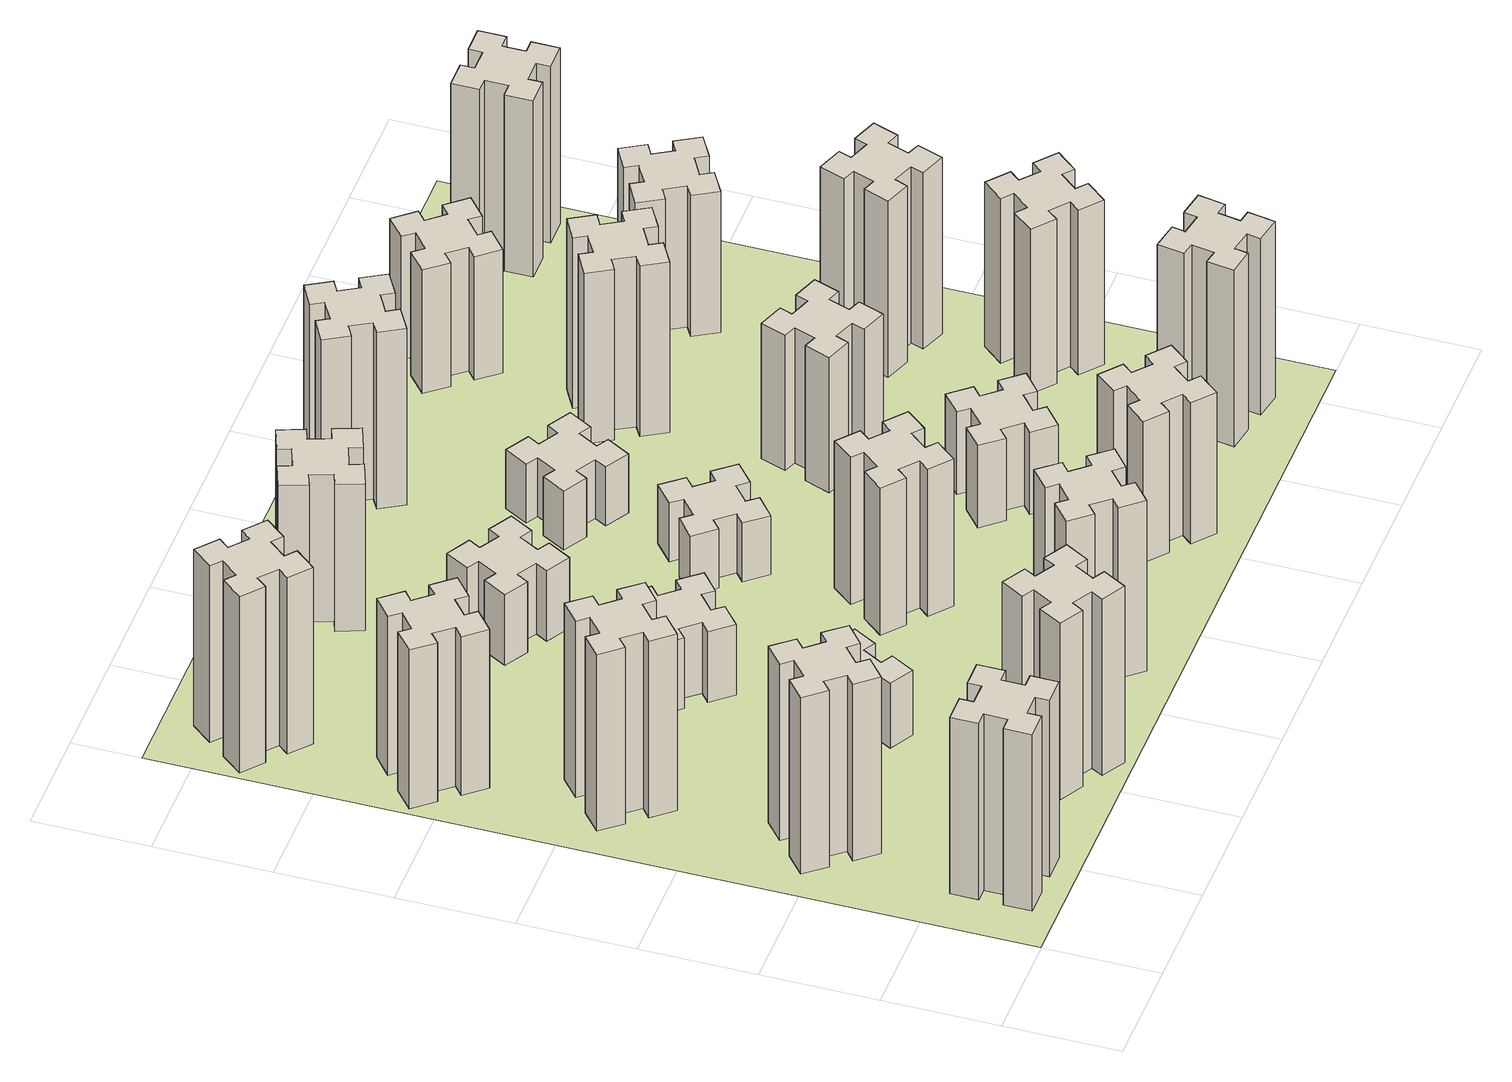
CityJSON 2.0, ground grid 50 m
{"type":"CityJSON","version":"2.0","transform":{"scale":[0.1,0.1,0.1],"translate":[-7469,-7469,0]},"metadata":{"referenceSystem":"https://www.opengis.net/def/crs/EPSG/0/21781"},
"CityObjects":{
"building1":{"type":"Building","attributes":{"class":"1000","function":"1000","usage":"1000","yearOfConstruction":2016,"roofType":"1000","measuredHeight":90,"storeysAboveGround":30,"storeysBelowGround":0},"geometry":[{"type":"Solid","lod":"1","boundaries":[[[[0,1,2,3,4,5,6,7,8,9,10,11,12,13,14,15,16,17,18,19]],[[17,16,20,21]],[[16,15,22,20]],[[15,14,23,22]],[[14,13,24,23]],[[13,12,25,24]],[[12,11,26,25]],[[11,10,27,26]],[[10,9,28,27]],[[9,8,29,28]],[[8,7,30,29]],[[7,6,31,30]],[[6,5,32,31]],[[5,4,33,32]],[[4,3,34,33]],[[3,2,35,34]],[[2,1,36,35]],[[1,0,37,36]],[[0,19,38,37]],[[19,18,39,38]],[[18,17,21,39]],[[24,25,26,27,28,29,30,31,32,33,34,35,36,37,38,39,21,20,22,23]]]]}]},
"building2":{"type":"Building","attributes":{"class":"1000","function":"1000","usage":"1000","yearOfConstruction":2016,"roofType":"1000","measuredHeight":90,"storeysAboveGround":30,"storeysBelowGround":0},"geometry":[{"type":"Solid","lod":"1","boundaries":[[[[40,41,42,43,44,45,46,47,48,49,50,51,52,53,54,55,56,57,58,59]],[[57,56,60,61]],[[56,55,62,60]],[[55,54,63,62]],[[54,53,64,63]],[[53,52,65,64]],[[52,51,66,65]],[[51,50,67,66]],[[50,49,68,67]],[[49,48,69,68]],[[48,47,70,69]],[[47,46,71,70]],[[46,45,72,71]],[[45,44,73,72]],[[44,43,74,73]],[[43,42,75,74]],[[42,41,76,75]],[[41,40,77,76]],[[40,59,78,77]],[[59,58,79,78]],[[58,57,61,79]],[[64,65,66,67,68,69,70,71,72,73,74,75,76,77,78,79,61,60,62,63]]]]}]},
"building3":{"type":"Building","attributes":{"class":"1000","function":"1000","usage":"1000","yearOfConstruction":2016,"roofType":"1000","measuredHeight":90,"storeysAboveGround":30,"storeysBelowGround":0},"geometry":[{"type":"Solid","lod":"1","boundaries":[[[[80,81,82,83,84,85,86,87,88,89,90,91,92,93,94,95,96,97,98,99]],[[97,96,100,101]],[[96,95,102,100]],[[95,94,103,102]],[[94,93,104,103]],[[93,92,105,104]],[[92,91,106,105]],[[91,90,107,106]],[[90,89,108,107]],[[89,88,109,108]],[[88,87,110,109]],[[87,86,111,110]],[[86,85,112,111]],[[85,84,113,112]],[[84,83,114,113]],[[83,82,115,114]],[[82,81,116,115]],[[81,80,117,116]],[[80,99,118,117]],[[99,98,119,118]],[[98,97,101,119]],[[104,105,106,107,108,109,110,111,112,113,114,115,116,117,118,119,101,100,102,103]]]]}]},
"building4":{"type":"Building","attributes":{"class":"1000","function":"1000","usage":"1000","yearOfConstruction":2016,"roofType":"1000","measuredHeight":81,"storeysAboveGround":30,"storeysBelowGround":0},"geometry":[{"type":"Solid","lod":"1","boundaries":[[[[120,121,122,123,124,125,126,127,128,129,130,131,132,133,134,135,136,137,138,139]],[[137,136,140,141]],[[136,135,142,140]],[[135,134,143,142]],[[134,133,144,143]],[[133,132,145,144]],[[132,131,146,145]],[[131,130,147,146]],[[130,129,148,147]],[[129,128,149,148]],[[128,127,150,149]],[[127,126,151,150]],[[126,125,152,151]],[[125,124,153,152]],[[124,123,154,153]],[[123,122,155,154]],[[122,121,156,155]],[[121,120,157,156]],[[120,139,158,157]],[[139,138,159,158]],[[138,137,141,159]],[[144,145,146,147,148,149,150,151,152,153,154,155,156,157,158,159,141,140,142,143]]]]}]},
"building5":{"type":"Building","attributes":{"class":"1000","function":"1000","usage":"1000","yearOfConstruction":2016,"roofType":"1000","measuredHeight":90,"storeysAboveGround":30,"storeysBelowGround":0},"geometry":[{"type":"Solid","lod":"1","boundaries":[[[[160,161,162,163,164,165,166,167,168,169,170,171,172,173,174,175,176,177,178,179]],[[177,176,180,181]],[[176,175,182,180]],[[175,174,183,182]],[[174,173,184,183]],[[173,172,185,184]],[[172,171,186,185]],[[171,170,187,186]],[[170,169,188,187]],[[169,168,189,188]],[[168,167,190,189]],[[167,166,191,190]],[[166,165,192,191]],[[165,164,193,192]],[[164,163,194,193]],[[163,162,195,194]],[[162,161,196,195]],[[161,160,197,196]],[[160,179,198,197]],[[179,178,199,198]],[[178,177,181,199]],[[184,185,186,187,188,189,190,191,192,193,194,195,196,197,198,199,181,180,182,183]]]]}]},
"building6":{"type":"Building","attributes":{"class":"1000","function":"1000","usage":"1000","yearOfConstruction":2016,"roofType":"1000","measuredHeight":90,"storeysAboveGround":30,"storeysBelowGround":0},"geometry":[{"type":"Solid","lod":"1","boundaries":[[[[200,201,202,203,204,205,206,207,208,209,210,211,212,213,214,215,216,217,218,219]],[[217,216,220,221]],[[216,215,222,220]],[[215,214,223,222]],[[214,213,224,223]],[[213,212,225,224]],[[212,211,226,225]],[[211,210,227,226]],[[210,209,228,227]],[[209,208,229,228]],[[208,207,230,229]],[[207,206,231,230]],[[206,205,232,231]],[[205,204,233,232]],[[204,203,234,233]],[[203,202,235,234]],[[202,201,236,235]],[[201,200,237,236]],[[200,219,238,237]],[[219,218,239,238]],[[218,217,221,239]],[[224,225,226,227,228,229,230,231,232,233,234,235,236,237,238,239,221,220,222,223]]]]}]},
"building7":{"type":"Building","attributes":{"class":"1000","function":"1000","usage":"1000","yearOfConstruction":2016,"roofType":"1000","measuredHeight":33,"storeysAboveGround":30,"storeysBelowGround":0},"geometry":[{"type":"Solid","lod":"1","boundaries":[[[[240,241,242,243,244,245,246,247,248,249,250,251,252,253,254,255,256,257,258,259]],[[257,256,260,261]],[[256,255,262,260]],[[255,254,263,262]],[[254,253,264,263]],[[253,252,265,264]],[[252,251,266,265]],[[251,250,267,266]],[[250,249,268,267]],[[249,248,269,268]],[[248,247,270,269]],[[247,246,271,270]],[[246,245,272,271]],[[245,244,273,272]],[[244,243,274,273]],[[243,242,275,274]],[[242,241,276,275]],[[241,240,277,276]],[[240,259,278,277]],[[259,258,279,278]],[[258,257,261,279]],[[264,265,266,267,268,269,270,271,272,273,274,275,276,277,278,279,261,260,262,263]]]]}]},
"building8":{"type":"Building","attributes":{"class":"1000","function":"1000","usage":"1000","yearOfConstruction":2016,"roofType":"1000","measuredHeight":36,"storeysAboveGround":30,"storeysBelowGround":0},"geometry":[{"type":"Solid","lod":"1","boundaries":[[[[280,281,282,283,284,285,286,287,288,289,290,291,292,293,294,295,296,297,298,299]],[[297,296,300,301]],[[296,295,302,300]],[[295,294,303,302]],[[294,293,304,303]],[[293,292,305,304]],[[292,291,306,305]],[[291,290,307,306]],[[290,289,308,307]],[[289,288,309,308]],[[288,287,310,309]],[[287,286,311,310]],[[286,285,312,311]],[[285,284,313,312]],[[284,283,314,313]],[[283,282,315,314]],[[282,281,316,315]],[[281,280,317,316]],[[280,299,318,317]],[[299,298,319,318]],[[298,297,301,319]],[[304,305,306,307,308,309,310,311,312,313,314,315,316,317,318,319,301,300,302,303]]]]}]},
"building9":{"type":"Building","attributes":{"class":"1000","function":"1000","usage":"1000","yearOfConstruction":2016,"roofType":"1000","measuredHeight":87,"storeysAboveGround":30,"storeysBelowGround":0},"geometry":[{"type":"Solid","lod":"1","boundaries":[[[[320,321,322,323,324,325,326,327,328,329,330,331,332,333,334,335,336,337,338,339]],[[337,336,340,341]],[[336,335,342,340]],[[335,334,343,342]],[[334,333,344,343]],[[333,332,345,344]],[[332,331,346,345]],[[331,330,347,346]],[[330,329,348,347]],[[329,328,349,348]],[[328,327,350,349]],[[327,326,351,350]],[[326,325,352,351]],[[325,324,353,352]],[[324,323,354,353]],[[323,322,355,354]],[[322,321,356,355]],[[321,320,357,356]],[[320,339,358,357]],[[339,338,359,358]],[[338,337,341,359]],[[344,345,346,347,348,349,350,351,352,353,354,355,356,357,358,359,341,340,342,343]]]]}]},
"building10":{"type":"Building","attributes":{"class":"1000","function":"1000","usage":"1000","yearOfConstruction":2016,"roofType":"1000","measuredHeight":36,"storeysAboveGround":30,"storeysBelowGround":0},"geometry":[{"type":"Solid","lod":"1","boundaries":[[[[360,361,362,363,364,365,366,367,368,369,370,371,372,373,374,375,376,377,378,379]],[[377,376,380,381]],[[376,375,382,380]],[[375,374,383,382]],[[374,373,384,383]],[[373,372,385,384]],[[372,371,386,385]],[[371,370,387,386]],[[370,369,388,387]],[[369,368,389,388]],[[368,367,390,389]],[[367,366,391,390]],[[366,365,392,391]],[[365,364,393,392]],[[364,363,394,393]],[[363,362,395,394]],[[362,361,396,395]],[[361,360,397,396]],[[360,379,398,397]],[[379,378,399,398]],[[378,377,381,399]],[[384,385,386,387,388,389,390,391,392,393,394,395,396,397,398,399,381,380,382,383]]]]}]},
"building11":{"type":"Building","attributes":{"class":"1000","function":"1000","usage":"1000","yearOfConstruction":2016,"roofType":"1000","measuredHeight":75,"storeysAboveGround":30,"storeysBelowGround":0},"geometry":[{"type":"Solid","lod":"1","boundaries":[[[[400,401,402,403,404,405,406,407,408,409,410,411,412,413,414,415,416,417,418,419]],[[417,416,420,421]],[[416,415,422,420]],[[415,414,423,422]],[[414,413,424,423]],[[413,412,425,424]],[[412,411,426,425]],[[411,410,427,426]],[[410,409,428,427]],[[409,408,429,428]],[[408,407,430,429]],[[407,406,431,430]],[[406,405,432,431]],[[405,404,433,432]],[[404,403,434,433]],[[403,402,435,434]],[[402,401,436,435]],[[401,400,437,436]],[[400,419,438,437]],[[419,418,439,438]],[[418,417,421,439]],[[424,425,426,427,428,429,430,431,432,433,434,435,436,437,438,439,421,420,422,423]]]]}]},
"building12":{"type":"Building","attributes":{"class":"1000","function":"1000","usage":"1000","yearOfConstruction":2016,"roofType":"1000","measuredHeight":75,"storeysAboveGround":30,"storeysBelowGround":0},"geometry":[{"type":"Solid","lod":"1","boundaries":[[[[440,441,442,443,444,445,446,447,448,449,450,451,452,453,454,455,456,457,458,459]],[[457,456,460,461]],[[456,455,462,460]],[[455,454,463,462]],[[454,453,464,463]],[[453,452,465,464]],[[452,451,466,465]],[[451,450,467,466]],[[450,449,468,467]],[[449,448,469,468]],[[448,447,470,469]],[[447,446,471,470]],[[446,445,472,471]],[[445,444,473,472]],[[444,443,474,473]],[[443,442,475,474]],[[442,441,476,475]],[[441,440,477,476]],[[440,459,478,477]],[[459,458,479,478]],[[458,457,461,479]],[[464,465,466,467,468,469,470,471,472,473,474,475,476,477,478,479,461,460,462,463]]]]}]},
"building13":{"type":"Building","attributes":{"class":"1000","function":"1000","usage":"1000","yearOfConstruction":2016,"roofType":"1000","measuredHeight":30,"storeysAboveGround":30,"storeysBelowGround":0},"geometry":[{"type":"Solid","lod":"1","boundaries":[[[[480,481,482,483,484,485,486,487,488,489,490,491,492,493,494,495,496,497,498,499]],[[497,496,500,501]],[[496,495,502,500]],[[495,494,503,502]],[[494,493,504,503]],[[493,492,505,504]],[[492,491,506,505]],[[491,490,507,506]],[[490,489,508,507]],[[489,488,509,508]],[[488,487,510,509]],[[487,486,511,510]],[[486,485,512,511]],[[485,484,513,512]],[[484,483,514,513]],[[483,482,515,514]],[[482,481,516,515]],[[481,480,517,516]],[[480,499,518,517]],[[499,498,519,518]],[[498,497,501,519]],[[504,505,506,507,508,509,510,511,512,513,514,515,516,517,518,519,501,500,502,503]]]]}]},
"building14":{"type":"Building","attributes":{"class":"1000","function":"1000","usage":"1000","yearOfConstruction":2016,"roofType":"1000","measuredHeight":72,"storeysAboveGround":30,"storeysBelowGround":0},"geometry":[{"type":"Solid","lod":"1","boundaries":[[[[520,521,522,523,524,525,526,527,528,529,530,531,532,533,534,535,536,537,538,539]],[[537,536,540,541]],[[536,535,542,540]],[[535,534,543,542]],[[534,533,544,543]],[[533,532,545,544]],[[532,531,546,545]],[[531,530,547,546]],[[530,529,548,547]],[[529,528,549,548]],[[528,527,550,549]],[[527,526,551,550]],[[526,525,552,551]],[[525,524,553,552]],[[524,523,554,553]],[[523,522,555,554]],[[522,521,556,555]],[[521,520,557,556]],[[520,539,558,557]],[[539,538,559,558]],[[538,537,541,559]],[[544,545,546,547,548,549,550,551,552,553,554,555,556,557,558,559,541,540,542,543]]]]}]},
"building15":{"type":"Building","attributes":{"class":"1000","function":"1000","usage":"1000","yearOfConstruction":2016,"roofType":"1000","measuredHeight":30,"storeysAboveGround":30,"storeysBelowGround":0},"geometry":[{"type":"Solid","lod":"1","boundaries":[[[[560,561,562,563,564,565,566,567,568,569,570,571,572,573,574,575,576,577,578,579]],[[577,576,580,581]],[[576,575,582,580]],[[575,574,583,582]],[[574,573,584,583]],[[573,572,585,584]],[[572,571,586,585]],[[571,570,587,586]],[[570,569,588,587]],[[569,568,589,588]],[[568,567,590,589]],[[567,566,591,590]],[[566,565,592,591]],[[565,564,593,592]],[[564,563,594,593]],[[563,562,595,594]],[[562,561,596,595]],[[561,560,597,596]],[[560,579,598,597]],[[579,578,599,598]],[[578,577,581,599]],[[584,585,586,587,588,589,590,591,592,593,594,595,596,597,598,599,581,580,582,583]]]]}]},
"building16":{"type":"Building","attributes":{"class":"1000","function":"1000","usage":"1000","yearOfConstruction":2016,"roofType":"1000","measuredHeight":90,"storeysAboveGround":30,"storeysBelowGround":0},"geometry":[{"type":"Solid","lod":"1","boundaries":[[[[600,601,602,603,604,605,606,607,608,609,610,611,612,613,614,615,616,617,618,619]],[[617,616,620,621]],[[616,615,622,620]],[[615,614,623,622]],[[614,613,624,623]],[[613,612,625,624]],[[612,611,626,625]],[[611,610,627,626]],[[610,609,628,627]],[[609,608,629,628]],[[608,607,630,629]],[[607,606,631,630]],[[606,605,632,631]],[[605,604,633,632]],[[604,603,634,633]],[[603,602,635,634]],[[602,601,636,635]],[[601,600,637,636]],[[600,619,638,637]],[[619,618,639,638]],[[618,617,621,639]],[[624,625,626,627,628,629,630,631,632,633,634,635,636,637,638,639,621,620,622,623]]]]}]},
"building17":{"type":"Building","attributes":{"class":"1000","function":"1000","usage":"1000","yearOfConstruction":2016,"roofType":"1000","measuredHeight":42,"storeysAboveGround":30,"storeysBelowGround":0},"geometry":[{"type":"Solid","lod":"1","boundaries":[[[[640,641,642,643,644,645,646,647,648,649,650,651,652,653,654,655,656,657,658,659]],[[657,656,660,661]],[[656,655,662,660]],[[655,654,663,662]],[[654,653,664,663]],[[653,652,665,664]],[[652,651,666,665]],[[651,650,667,666]],[[650,649,668,667]],[[649,648,669,668]],[[648,647,670,669]],[[647,646,671,670]],[[646,645,672,671]],[[645,644,673,672]],[[644,643,674,673]],[[643,642,675,674]],[[642,641,676,675]],[[641,640,677,676]],[[640,659,678,677]],[[659,658,679,678]],[[658,657,661,679]],[[664,665,666,667,668,669,670,671,672,673,674,675,676,677,678,679,661,660,662,663]]]]}]},
"building18":{"type":"Building","attributes":{"class":"1000","function":"1000","usage":"1000","yearOfConstruction":2016,"roofType":"1000","measuredHeight":69,"storeysAboveGround":30,"storeysBelowGround":0},"geometry":[{"type":"Solid","lod":"1","boundaries":[[[[680,681,682,683,684,685,686,687,688,689,690,691,692,693,694,695,696,697,698,699]],[[697,696,700,701]],[[696,695,702,700]],[[695,694,703,702]],[[694,693,704,703]],[[693,692,705,704]],[[692,691,706,705]],[[691,690,707,706]],[[690,689,708,707]],[[689,688,709,708]],[[688,687,710,709]],[[687,686,711,710]],[[686,685,712,711]],[[685,684,713,712]],[[684,683,714,713]],[[683,682,715,714]],[[682,681,716,715]],[[681,680,717,716]],[[680,699,718,717]],[[699,698,719,718]],[[698,697,701,719]],[[704,705,706,707,708,709,710,711,712,713,714,715,716,717,718,719,701,700,702,703]]]]}]},
"building19":{"type":"Building","attributes":{"class":"1000","function":"1000","usage":"1000","yearOfConstruction":2016,"roofType":"1000","measuredHeight":87,"storeysAboveGround":30,"storeysBelowGround":0},"geometry":[{"type":"Solid","lod":"1","boundaries":[[[[720,721,722,723,724,725,726,727,728,729,730,731,732,733,734,735,736,737,738,739]],[[737,736,740,741]],[[736,735,742,740]],[[735,734,743,742]],[[734,733,744,743]],[[733,732,745,744]],[[732,731,746,745]],[[731,730,747,746]],[[730,729,748,747]],[[729,728,749,748]],[[728,727,750,749]],[[727,726,751,750]],[[726,725,752,751]],[[725,724,753,752]],[[724,723,754,753]],[[723,722,755,754]],[[722,721,756,755]],[[721,720,757,756]],[[720,739,758,757]],[[739,738,759,758]],[[738,737,741,759]],[[744,745,746,747,748,749,750,751,752,753,754,755,756,757,758,759,741,740,742,743]]]]}]},
"building20":{"type":"Building","attributes":{"class":"1000","function":"1000","usage":"1000","yearOfConstruction":2016,"roofType":"1000","measuredHeight":90,"storeysAboveGround":30,"storeysBelowGround":0},"geometry":[{"type":"Solid","lod":"1","boundaries":[[[[760,761,762,763,764,765,766,767,768,769,770,771,772,773,774,775,776,777,778,779]],[[777,776,780,781]],[[776,775,782,780]],[[775,774,783,782]],[[774,773,784,783]],[[773,772,785,784]],[[772,771,786,785]],[[771,770,787,786]],[[770,769,788,787]],[[769,768,789,788]],[[768,767,790,789]],[[767,766,791,790]],[[766,765,792,791]],[[765,764,793,792]],[[764,763,794,793]],[[763,762,795,794]],[[762,761,796,795]],[[761,760,797,796]],[[760,779,798,797]],[[779,778,799,798]],[[778,777,781,799]],[[784,785,786,787,788,789,790,791,792,793,794,795,796,797,798,799,781,780,782,783]]]]}]},
"building21":{"type":"Building","attributes":{"class":"1000","function":"1000","usage":"1000","yearOfConstruction":2016,"roofType":"1000","measuredHeight":63,"storeysAboveGround":30,"storeysBelowGround":0},"geometry":[{"type":"Solid","lod":"1","boundaries":[[[[800,801,802,803,804,805,806,807,808,809,810,811,812,813,814,815,816,817,818,819]],[[817,816,820,821]],[[816,815,822,820]],[[815,814,823,822]],[[814,813,824,823]],[[813,812,825,824]],[[812,811,826,825]],[[811,810,827,826]],[[810,809,828,827]],[[809,808,829,828]],[[808,807,830,829]],[[807,806,831,830]],[[806,805,832,831]],[[805,804,833,832]],[[804,803,834,833]],[[803,802,835,834]],[[802,801,836,835]],[[801,800,837,836]],[[800,819,838,837]],[[819,818,839,838]],[[818,817,821,839]],[[824,825,826,827,828,829,830,831,832,833,834,835,836,837,838,839,821,820,822,823]]]]}]},
"building22":{"type":"Building","attributes":{"class":"1000","function":"1000","usage":"1000","yearOfConstruction":2016,"roofType":"1000","measuredHeight":84,"storeysAboveGround":30,"storeysBelowGround":0},"geometry":[{"type":"Solid","lod":"1","boundaries":[[[[840,841,842,843,844,845,846,847,848,849,850,851,852,853,854,855,856,857,858,859]],[[857,856,860,861]],[[856,855,862,860]],[[855,854,863,862]],[[854,853,864,863]],[[853,852,865,864]],[[852,851,866,865]],[[851,850,867,866]],[[850,849,868,867]],[[849,848,869,868]],[[848,847,870,869]],[[847,846,871,870]],[[846,845,872,871]],[[845,844,873,872]],[[844,843,874,873]],[[843,842,875,874]],[[842,841,876,875]],[[841,840,877,876]],[[840,859,878,877]],[[859,858,879,878]],[[858,857,861,879]],[[864,865,866,867,868,869,870,871,872,873,874,875,876,877,878,879,861,860,862,863]]]]}]},
"building23":{"type":"Building","attributes":{"class":"1000","function":"1000","usage":"1000","yearOfConstruction":2016,"roofType":"1000","measuredHeight":90,"storeysAboveGround":30,"storeysBelowGround":0},"geometry":[{"type":"Solid","lod":"1","boundaries":[[[[880,881,882,883,884,885,886,887,888,889,890,891,892,893,894,895,896,897,898,899]],[[897,896,900,901]],[[896,895,902,900]],[[895,894,903,902]],[[894,893,904,903]],[[893,892,905,904]],[[892,891,906,905]],[[891,890,907,906]],[[890,889,908,907]],[[889,888,909,908]],[[888,887,910,909]],[[887,886,911,910]],[[886,885,912,911]],[[885,884,913,912]],[[884,883,914,913]],[[883,882,915,914]],[[882,881,916,915]],[[881,880,917,916]],[[880,899,918,917]],[[899,898,919,918]],[[898,897,901,919]],[[904,905,906,907,908,909,910,911,912,913,914,915,916,917,918,919,901,900,902,903]]]]}]},
"building24":{"type":"Building","attributes":{"class":"1000","function":"1000","usage":"1000","yearOfConstruction":2016,"roofType":"1000","measuredHeight":72,"storeysAboveGround":30,"storeysBelowGround":0},"geometry":[{"type":"Solid","lod":"1","boundaries":[[[[920,921,922,923,924,925,926,927,928,929,930,931,932,933,934,935,936,937,938,939]],[[937,936,940,941]],[[936,935,942,940]],[[935,934,943,942]],[[934,933,944,943]],[[933,932,945,944]],[[932,931,946,945]],[[931,930,947,946]],[[930,929,948,947]],[[929,928,949,948]],[[928,927,950,949]],[[927,926,951,950]],[[926,925,952,951]],[[925,924,953,952]],[[924,923,954,953]],[[923,922,955,954]],[[922,921,956,955]],[[921,920,957,956]],[[920,939,958,957]],[[939,938,959,958]],[[938,937,941,959]],[[944,945,946,947,948,949,950,951,952,953,954,955,956,957,958,959,941,940,942,943]]]]}]},
"building25":{"type":"Building","attributes":{"class":"1000","function":"1000","usage":"1000","yearOfConstruction":2016,"roofType":"1000","measuredHeight":90,"storeysAboveGround":30,"storeysBelowGround":0},"geometry":[{"type":"Solid","lod":"1","boundaries":[[[[960,961,962,963,964,965,966,967,968,969,970,971,972,973,974,975,976,977,978,979]],[[977,976,980,981]],[[976,975,982,980]],[[975,974,983,982]],[[974,973,984,983]],[[973,972,985,984]],[[972,971,986,985]],[[971,970,987,986]],[[970,969,988,987]],[[969,968,989,988]],[[968,967,990,989]],[[967,966,991,990]],[[966,965,992,991]],[[965,964,993,992]],[[964,963,994,993]],[[963,962,995,994]],[[962,961,996,995]],[[961,960,997,996]],[[960,979,998,997]],[[979,978,999,998]],[[978,977,981,999]],[[984,985,986,987,988,989,990,991,992,993,994,995,996,997,998,999,981,980,982,983]]]]}]},
"landuse1":{"type":"LandUse","attributes":{"name":"plot1","function":"1010"},"geometry":[{"type":"MultiSurface","lod":"1","boundaries":[[[1000,1001,1002,1003]]]}]}
},
"vertices":[
[265,325,0],[265,225,0],[205,225,0],[205,105,0],[325,105,0],[325,165,0],[425,165,0],[425,105,0],[545,105,0],[545,225,0],[485,225,0],[485,325,0],[545,325,0],[545,445,0],[425,445,0],[425,385,0],[325,385,0],[325,445,0],[205,445,0],[205,325,0],[325,385,900],[325,445,900],[425,385,900],[425,445,900],[545,445,900],[545,325,900],[485,325,900],[485,225,900],[545,225,900],[545,105,900],[425,105,900],[425,165,900],[325,165,900],[325,105,900],[205,105,900],[205,225,900],[265,225,900],[265,325,900],[205,325,900],[205,445,900],
[492,1048,0],[427,1124,0],[473,1163,0],[396,1255,0],[304,1178,0],[343,1132,0],[266,1067,0],[228,1113,0],[136,1036,0],[213,944,0],[259,983,0],[323,906,0],[277,868,0],[354,776,0],[446,853,0],[408,899,0],[484,963,0],[523,917,0],[615,994,0],[538,1086,0],[484,963,900],[523,917,900],[408,899,900],[446,853,900],[354,776,900],[277,868,900],[323,906,900],[259,983,900],[213,944,900],[136,1036,900],[228,1113,900],[266,1067,900],[343,1132,900],[304,1178,900],[396,1255,900],[473,1163,900],[427,1124,900],[492,1048,900],[538,1086,900],[615,994,900],
[492,1888,0],[427,1964,0],[473,2003,0],[396,2095,0],[304,2018,0],[343,1972,0],[266,1907,0],[228,1953,0],[136,1876,0],[213,1784,0],[259,1823,0],[323,1746,0],[277,1708,0],[354,1616,0],[446,1693,0],[408,1739,0],[484,1803,0],[523,1757,0],[615,1834,0],[538,1926,0],[484,1803,900],[523,1757,900],[408,1739,900],[446,1693,900],[354,1616,900],[277,1708,900],[323,1746,900],[259,1823,900],[213,1784,900],[136,1876,900],[228,1953,900],[266,1907,900],[343,1972,900],[304,2018,900],[396,2095,900],[473,2003,900],[427,1964,900],[492,1888,900],[538,1926,900],[615,1834,900],
[243,2712,0],[166,2647,0],[128,2693,0],[36,2616,0],[113,2524,0],[159,2563,0],[223,2486,0],[177,2448,0],[254,2356,0],[346,2433,0],[308,2479,0],[384,2543,0],[423,2497,0],[515,2574,0],[438,2666,0],[392,2628,0],[327,2704,0],[373,2743,0],[296,2835,0],[204,2758,0],[327,2704,810],[373,2743,810],[392,2628,810],[438,2666,810],[515,2574,810],[423,2497,810],[384,2543,810],[308,2479,810],[346,2433,810],[254,2356,810],[177,2448,810],[223,2486,810],[159,2563,810],[113,2524,810],[36,2616,810],[128,2693,810],[166,2647,810],[243,2712,810],[204,2758,810],[296,2835,810],
[1214,346,0],[1127,396,0],[1157,448,0],[1053,508,0],[993,404,0],[1045,374,0],[995,287,0],[943,317,0],[883,213,0],[987,153,0],[1017,205,0],[1104,155,0],[1074,103,0],[1178,43,0],[1238,147,0],[1186,177,0],[1236,264,0],[1288,234,0],[1348,338,0],[1244,398,0],[1236,264,900],[1288,234,900],[1186,177,900],[1238,147,900],[1178,43,900],[1074,103,900],[1104,155,900],[1017,205,900],[987,153,900],[883,213,900],[943,317,900],[995,287,900],[1045,374,900],[993,404,900],[1053,508,900],[1157,448,900],[1127,396,900],[1214,346,900],[1244,398,900],[1348,338,900],
[384,3387,0],[308,3452,0],[346,3498,0],[254,3575,0],[177,3483,0],[223,3444,0],[159,3368,0],[113,3406,0],[36,3314,0],[128,3237,0],[166,3283,0],[243,3219,0],[204,3173,0],[296,3096,0],[373,3188,0],[327,3226,0],[392,3303,0],[438,3264,0],[515,3356,0],[423,3433,0],[392,3303,900],[438,3264,900],[327,3226,900],[373,3188,900],[296,3096,900],[204,3173,900],[243,3219,900],[166,3283,900],[128,3237,900],[36,3314,900],[113,3406,900],[159,3368,900],[223,3444,900],[177,3483,900],[254,3575,900],[346,3498,900],[308,3452,900],[384,3387,900],[423,3433,900],[515,3356,900],
[1086,1017,0],[1136,1104,0],[1188,1074,0],[1248,1178,0],[1144,1238,0],[1114,1186,0],[1027,1236,0],[1057,1288,0],[953,1348,0],[893,1244,0],[945,1214,0],[895,1127,0],[843,1157,0],[783,1053,0],[887,993,0],[917,1045,0],[1004,995,0],[974,943,0],[1078,883,0],[1138,987,0],[1004,995,330],[974,943,330],[917,1045,330],[887,993,330],[783,1053,330],[843,1157,330],[895,1127,330],[945,1214,330],[893,1244,330],[953,1348,330],[1057,1288,330],[1027,1236,330],[1114,1186,330],[1144,1238,330],[1248,1178,330],[1188,1074,330],[1136,1104,330],[1086,1017,330],[1138,987,330],[1078,883,330],
[1083,1972,0],[1006,1907,0],[968,1953,0],[876,1876,0],[953,1784,0],[999,1823,0],[1063,1746,0],[1017,1708,0],[1094,1616,0],[1186,1693,0],[1148,1739,0],[1224,1803,0],[1263,1757,0],[1355,1834,0],[1278,1926,0],[1232,1888,0],[1167,1964,0],[1213,2003,0],[1136,2095,0],[1044,2018,0],[1167,1964,360],[1213,2003,360],[1232,1888,360],[1278,1926,360],[1355,1834,360],[1263,1757,360],[1224,1803,360],[1148,1739,360],[1186,1693,360],[1094,1616,360],[1017,1708,360],[1063,1746,360],[999,1823,360],[953,1784,360],[876,1876,360],[968,1953,360],[1006,1907,360],[1083,1972,360],[1044,2018,360],[1136,2095,360],
[1639,343,0],[1703,266,0],[1657,228,0],[1734,136,0],[1826,213,0],[1788,259,0],[1864,323,0],[1903,277,0],[1995,354,0],[1918,446,0],[1872,408,0],[1807,484,0],[1853,523,0],[1776,615,0],[1684,538,0],[1723,492,0],[1646,427,0],[1608,473,0],[1516,396,0],[1593,304,0],[1646,427,870],[1608,473,870],[1723,492,870],[1684,538,870],[1776,615,870],[1853,523,870],[1807,484,870],[1872,408,870],[1918,446,870],[1995,354,870],[1903,277,870],[1864,323,870],[1788,259,870],[1826,213,870],[1734,136,870],[1657,228,870],[1703,266,870],[1639,343,870],[1593,304,870],[1516,396,870],
[1314,2666,0],[1227,2716,0],[1257,2768,0],[1153,2828,0],[1093,2724,0],[1145,2694,0],[1095,2607,0],[1043,2637,0],[983,2533,0],[1087,2473,0],[1117,2525,0],[1204,2475,0],[1174,2423,0],[1278,2363,0],[1338,2467,0],[1286,2497,0],[1336,2584,0],[1388,2554,0],[1448,2658,0],[1344,2718,0],[1336,2584,360],[1388,2554,360],[1286,2497,360],[1338,2467,360],[1278,2363,360],[1174,2423,360],[1204,2475,360],[1117,2525,360],[1087,2473,360],[983,2533,360],[1043,2637,360],[1095,2607,360],[1145,2694,360],[1093,2724,360],[1153,2828,360],[1257,2768,360],[1227,2716,360],[1314,2666,360],[1344,2718,360],[1448,2658,360],
[1125,3456,0],[1031,3422,0],[1010,3478,0],[897,3437,0],[939,3324,0],[995,3345,0],[1029,3251,0],[973,3230,0],[1014,3117,0],[1127,3159,0],[1106,3215,0],[1200,3249,0],[1220,3193,0],[1333,3234,0],[1292,3347,0],[1236,3326,0],[1202,3420,0],[1258,3440,0],[1217,3553,0],[1104,3512,0],[1202,3420,750],[1258,3440,750],[1236,3326,750],[1292,3347,750],[1333,3234,750],[1220,3193,750],[1200,3249,750],[1106,3215,750],[1127,3159,750],[1014,3117,750],[973,3230,750],[1029,3251,750],[995,3345,750],[939,3324,750],[897,3437,750],[1010,3478,750],[1031,3422,750],[1125,3456,750],[1104,3512,750],[1217,3553,750],
[1803,1324,0],[1739,1248,0],[1693,1286,0],[1616,1194,0],[1708,1117,0],[1746,1163,0],[1823,1099,0],[1784,1053,0],[1876,976,0],[1953,1068,0],[1907,1106,0],[1972,1183,0],[2018,1144,0],[2095,1236,0],[2003,1313,0],[1964,1267,0],[1888,1332,0],[1926,1378,0],[1834,1455,0],[1757,1363,0],[1888,1332,750],[1926,1378,750],[1964,1267,750],[2003,1313,750],[2095,1236,750],[2018,1144,750],[1972,1183,750],[1907,1106,750],[1953,1068,750],[1876,976,750],[1784,1053,750],[1823,1099,750],[1746,1163,750],[1708,1117,750],[1616,1194,750],[1693,1286,750],[1739,1248,750],[1803,1324,750],[1757,1363,750],[1834,1455,750],
[1972,1988,0],[1907,2064,0],[1953,2103,0],[1876,2195,0],[1784,2118,0],[1823,2072,0],[1746,2007,0],[1708,2053,0],[1616,1976,0],[1693,1884,0],[1739,1923,0],[1803,1846,0],[1757,1808,0],[1834,1716,0],[1926,1793,0],[1888,1839,0],[1964,1903,0],[2003,1857,0],[2095,1934,0],[2018,2026,0],[1964,1903,300],[2003,1857,300],[1888,1839,300],[1926,1793,300],[1834,1716,300],[1757,1808,300],[1803,1846,300],[1739,1923,300],[1693,1884,300],[1616,1976,300],[1708,2053,300],[1746,2007,300],[1823,2072,300],[1784,2118,300],[1876,2195,300],[1953,2103,300],[1907,2064,300],[1972,1988,300],[2018,2026,300],[2095,1934,300],
[2486,323,0],[2563,259,0],[2524,213,0],[2616,136,0],[2693,228,0],[2647,266,0],[2712,343,0],[2758,304,0],[2835,396,0],[2743,473,0],[2704,427,0],[2628,492,0],[2666,538,0],[2574,615,0],[2497,523,0],[2543,484,0],[2479,408,0],[2433,446,0],[2356,354,0],[2448,277,0],[2479,408,720],[2433,446,720],[2543,484,720],[2497,523,720],[2574,615,720],[2666,538,720],[2628,492,720],[2704,427,720],[2743,473,720],[2835,396,720],[2758,304,720],[2712,343,720],[2647,266,720],[2693,228,720],[2616,136,720],[2524,213,720],[2563,259,720],[2486,323,720],[2448,277,720],[2356,354,720],
[2026,2497,0],[2076,2584,0],[2128,2554,0],[2188,2658,0],[2084,2718,0],[2054,2666,0],[1967,2716,0],[1997,2768,0],[1893,2828,0],[1833,2724,0],[1885,2694,0],[1835,2607,0],[1783,2637,0],[1723,2533,0],[1827,2473,0],[1857,2525,0],[1944,2475,0],[1914,2423,0],[2018,2363,0],[2078,2467,0],[1944,2475,300],[1914,2423,300],[1857,2525,300],[1827,2473,300],[1723,2533,300],[1783,2637,300],[1835,2607,300],[1885,2694,300],[1833,2724,300],[1893,2828,300],[1997,2768,300],[1967,2716,300],[2054,2666,300],[2084,2718,300],[2188,2658,300],[2128,2554,300],[2076,2584,300],[2026,2497,300],[2078,2467,300],[2018,2363,300],
[1844,3556,0],[1757,3506,0],[1727,3558,0],[1623,3498,0],[1683,3394,0],[1735,3424,0],[1785,3337,0],[1733,3307,0],[1793,3203,0],[1897,3263,0],[1867,3315,0],[1954,3365,0],[1984,3313,0],[2088,3373,0],[2028,3477,0],[1976,3447,0],[1926,3534,0],[1978,3564,0],[1918,3668,0],[1814,3608,0],[1926,3534,900],[1978,3564,900],[1976,3447,900],[2028,3477,900],[2088,3373,900],[1984,3313,900],[1954,3365,900],[1867,3315,900],[1897,3263,900],[1793,3203,900],[1733,3307,900],[1785,3337,900],[1735,3424,900],[1683,3394,900],[1623,3498,900],[1727,3558,900],[1757,3506,900],[1844,3556,900],[1814,3608,900],[1918,3668,900],
[2563,1132,0],[2486,1067,0],[2448,1113,0],[2356,1036,0],[2433,944,0],[2479,983,0],[2543,906,0],[2497,868,0],[2574,776,0],[2666,853,0],[2628,899,0],[2704,963,0],[2743,917,0],[2835,994,0],[2758,1086,0],[2712,1048,0],[2647,1124,0],[2693,1163,0],[2616,1255,0],[2524,1178,0],[2647,1124,420],[2693,1163,420],[2712,1048,420],[2758,1086,420],[2835,994,420],[2743,917,420],[2704,963,420],[2628,899,420],[2666,853,420],[2574,776,420],[2497,868,420],[2543,906,420],[2479,983,420],[2433,944,420],[2356,1036,420],[2448,1113,420],[2486,1067,420],[2563,1132,420],[2524,1178,420],[2616,1255,420],
[2682,1671,0],[2716,1765,0],[2772,1744,0],[2813,1857,0],[2700,1898,0],[2680,1842,0],[2586,1876,0],[2607,1932,0],[2494,1973,0],[2453,1860,0],[2509,1840,0],[2475,1746,0],[2419,1767,0],[2377,1654,0],[2490,1613,0],[2511,1669,0],[2605,1635,0],[2584,1579,0],[2697,1537,0],[2738,1650,0],[2605,1635,690],[2584,1579,690],[2511,1669,690],[2490,1613,690],[2377,1654,690],[2419,1767,690],[2475,1746,690],[2509,1840,690],[2453,1860,690],[2494,1973,690],[2607,1932,690],[2586,1876,690],[2680,1842,690],[2700,1898,690],[2813,1857,690],[2772,1744,690],[2716,1765,690],[2682,1671,690],[2738,1650,690],[2697,1537,690],
[2607,2475,0],[2694,2525,0],[2724,2473,0],[2828,2533,0],[2768,2637,0],[2716,2607,0],[2666,2694,0],[2718,2724,0],[2658,2828,0],[2554,2768,0],[2584,2716,0],[2497,2666,0],[2467,2718,0],[2363,2658,0],[2423,2554,0],[2475,2584,0],[2525,2497,0],[2473,2467,0],[2533,2363,0],[2637,2423,0],[2525,2497,870],[2473,2467,870],[2475,2584,870],[2423,2554,870],[2363,2658,870],[2467,2718,870],[2497,2666,870],[2584,2716,870],[2554,2768,870],[2658,2828,870],[2718,2724,870],[2666,2694,870],[2716,2607,870],[2768,2637,870],[2828,2533,870],[2724,2473,870],[2694,2525,870],[2607,2475,870],[2637,2423,870],[2533,2363,870],
[3404,475,0],[3305,492,0],[3316,551,0],[3197,572,0],[3177,454,0],[3236,444,0],[3218,345,0],[3159,356,0],[3138,237,0],[3257,217,0],[3267,276,0],[3365,258,0],[3355,199,0],[3473,178,0],[3494,297,0],[3435,307,0],[3452,405,0],[3511,395,0],[3532,513,0],[3414,534,0],[3452,405,900],[3511,395,900],[3435,307,900],[3494,297,900],[3473,178,900],[3355,199,900],[3365,258,900],[3267,276,900],[3257,217,900],[3138,237,900],[3159,356,900],[3218,345,900],[3236,444,900],[3177,454,900],[3197,572,900],[3316,551,900],[3305,492,900],[3404,475,900],[3414,534,900],[3532,513,900],
[2812,3368,0],[2747,3444,0],[2793,3483,0],[2716,3575,0],[2624,3498,0],[2663,3452,0],[2586,3387,0],[2548,3433,0],[2456,3356,0],[2533,3264,0],[2579,3303,0],[2643,3226,0],[2597,3188,0],[2674,3096,0],[2766,3173,0],[2728,3219,0],[2804,3283,0],[2843,3237,0],[2935,3314,0],[2858,3406,0],[2804,3283,630],[2843,3237,630],[2728,3219,630],[2766,3173,630],[2674,3096,630],[2597,3188,630],[2643,3226,630],[2579,3303,630],[2533,3264,630],[2456,3356,630],[2548,3433,630],[2586,3387,630],[2663,3452,630],[2624,3498,630],[2716,3575,630],[2793,3483,630],[2747,3444,630],[2812,3368,630],[2858,3406,630],[2935,3314,630],
[3487,1006,0],[3552,1083,0],[3598,1044,0],[3675,1136,0],[3583,1213,0],[3544,1167,0],[3468,1232,0],[3506,1278,0],[3414,1355,0],[3337,1263,0],[3383,1224,0],[3319,1148,0],[3273,1186,0],[3196,1094,0],[3288,1017,0],[3326,1063,0],[3403,999,0],[3364,953,0],[3456,876,0],[3533,968,0],[3403,999,840],[3364,953,840],[3326,1063,840],[3288,1017,840],[3196,1094,840],[3273,1186,840],[3319,1148,840],[3383,1224,840],[3337,1263,840],[3414,1355,840],[3506,1278,840],[3468,1232,840],[3544,1167,840],[3583,1213,840],[3675,1136,840],[3598,1044,840],[3552,1083,840],[3487,1006,840],[3533,968,840],[3456,876,840],
[3420,1842,0],[3326,1876,0],[3347,1932,0],[3234,1973,0],[3193,1860,0],[3249,1840,0],[3215,1746,0],[3159,1767,0],[3117,1654,0],[3230,1613,0],[3251,1669,0],[3345,1635,0],[3324,1579,0],[3437,1537,0],[3478,1650,0],[3422,1671,0],[3456,1765,0],[3512,1744,0],[3553,1857,0],[3440,1898,0],[3456,1765,900],[3512,1744,900],[3422,1671,900],[3478,1650,900],[3437,1537,900],[3324,1579,900],[3345,1635,900],[3251,1669,900],[3230,1613,900],[3117,1654,900],[3159,1767,900],[3215,1746,900],[3249,1840,900],[3193,1860,900],[3234,1973,900],[3347,1932,900],[3326,1876,900],[3420,1842,900],[3440,1898,900],[3553,1857,900],
[3247,2475,0],[3334,2525,0],[3364,2473,0],[3468,2533,0],[3408,2637,0],[3356,2607,0],[3306,2694,0],[3358,2724,0],[3298,2828,0],[3194,2768,0],[3224,2716,0],[3137,2666,0],[3107,2718,0],[3003,2658,0],[3063,2554,0],[3115,2584,0],[3165,2497,0],[3113,2467,0],[3173,2363,0],[3277,2423,0],[3165,2497,720],[3113,2467,720],[3115,2584,720],[3063,2554,720],[3003,2658,720],[3107,2718,720],[3137,2666,720],[3224,2716,720],[3194,2768,720],[3298,2828,720],[3358,2724,720],[3306,2694,720],[3356,2607,720],[3408,2637,720],[3468,2533,720],[3364,2473,720],[3334,2525,720],[3247,2475,720],[3277,2423,720],[3173,2363,720],
[3385,3225,0],[3485,3225,0],[3485,3165,0],[3605,3165,0],[3605,3285,0],[3545,3285,0],[3545,3385,0],[3605,3385,0],[3605,3505,0],[3485,3505,0],[3485,3445,0],[3385,3445,0],[3385,3505,0],[3265,3505,0],[3265,3385,0],[3325,3385,0],[3325,3285,0],[3265,3285,0],[3265,3165,0],[3385,3165,0],[3325,3285,900],[3265,3285,900],[3325,3385,900],[3265,3385,900],[3265,3505,900],[3385,3505,900],[3385,3445,900],[3485,3445,900],[3485,3505,900],[3605,3505,900],[3605,3385,900],[3545,3385,900],[3545,3285,900],[3605,3285,900],[3605,3165,900],[3485,3165,900],[3485,3225,900],[3385,3225,900],[3385,3165,900],[3265,3165,900],
[5,3705,0],[3705,3705,0],[3705,5,0],[5,5,0]
]}
